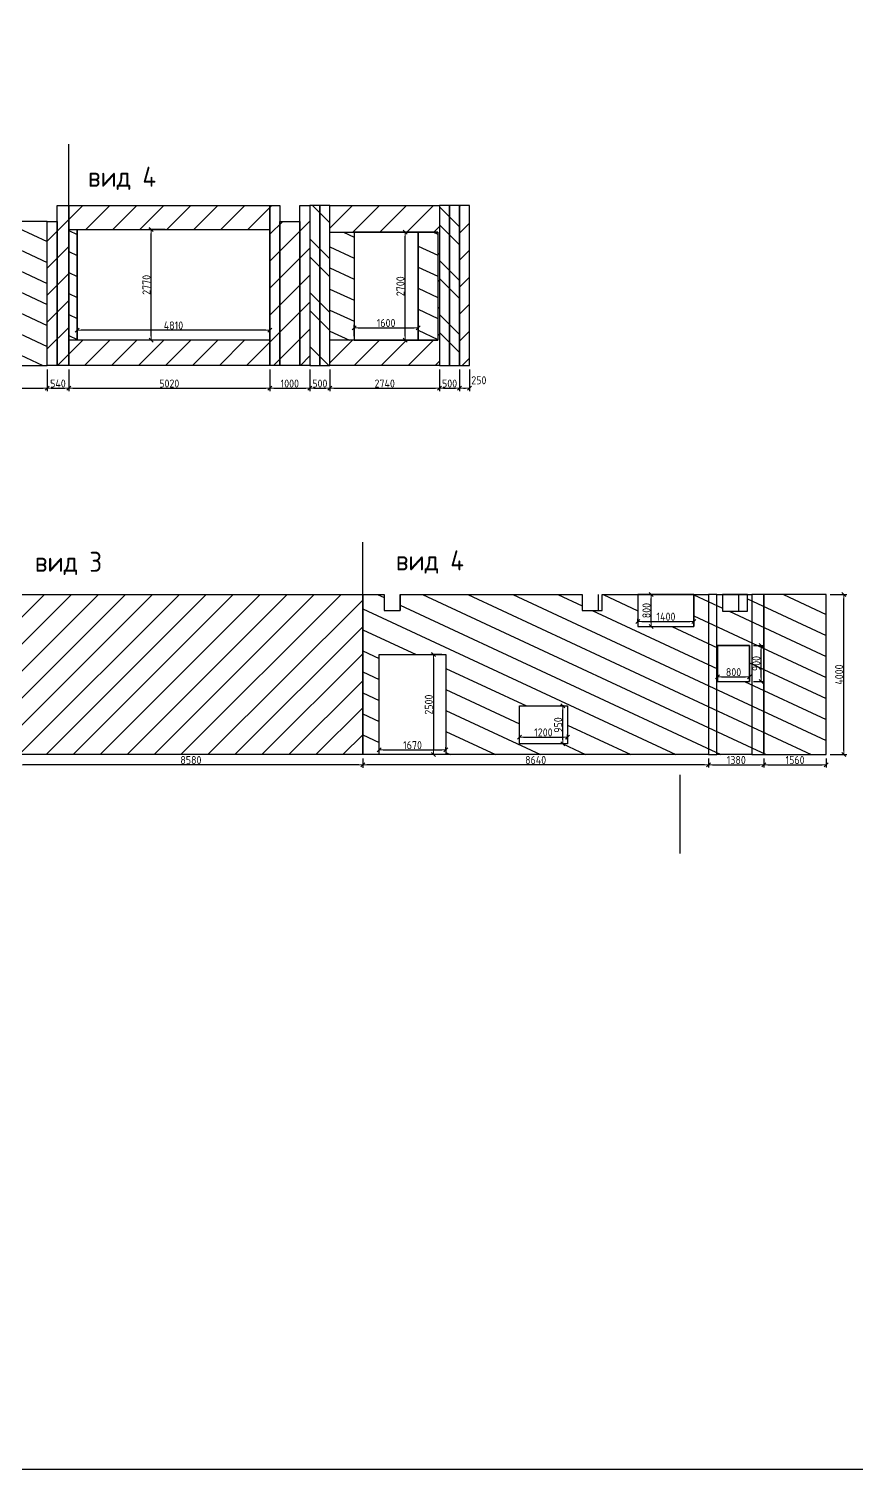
# Model space of a CAD drawing. Header units: millimetres. Extents: x -213536 to 1564669, y 70501 to 942238.
# Drawn here: x -58683 to -38022, y 70501 to 106503 of the extents above; entities that cross this region are included whole.
import ezdxf

# ---------------------------------------------------------------- set-up
doc = ezdxf.new("R2010")
doc.units = ezdxf.units.MM
doc.layers.add('1) мет уголки', color=6, linetype='Continuous')
doc.layers.add('1) серпянка', color=2, linetype='Continuous')
doc.layers.add('Основные линии', color=7, linetype='Continuous', lineweight=30)
doc.layers.add('Размеры', color=7, linetype='Continuous', lineweight=15)
doc.styles.add('СПДС', font='isocpeur.ttf', dxfattribs={"width": 0.9})
doc.dimstyles.new('Размера А3', dxfattribs={"dimtxt": 200, "dimasz": 100, "dimexe": 70, "dimexo": 100, "dimgap": 20, "dimtad": 1, "dimdec": 0, "dimrnd": 10, "dimzin": 0, "dimdsep": 46, "dimtxsty": 'СПДС', "dimblk": 'ARROWHEAD_6', "dimcen": 1, "dimclrd": 256, "dimclre": 256, "dimclrt": 256, "dimazin": 0, "dimtfac": 1, "dimtdec": 0, "dimtmove": 2, "dimatfit": 3, "dimfxl": 1, "dimtolj": 1, "dimtzin": 0, "dimarcsym": 0})

# ---------------------------------------------------------------- blocks, each defined once
blk = doc.blocks.new('ARROWHEAD_6')
at = {"color": 0, "linetype": 'Continuous'}
for p, q in [((0, 0), (-1, 0)), ((-0.5, -0.5), (0.5, 0.5))]:
    blk.add_line(p, q, dxfattribs=at)
blk = doc.blocks.new('*D840')
at = {"layer": 'Defpoints', "color": 0, "lineweight": 30, "transparency": 16777216}
for p in [(-64936, 98089), (-58226, 98089), (-58226, 97517)]:
    blk.add_point(p, dxfattribs=at)
at = {"layer": 'Размеры', "lineweight": -2, "transparency": 16777216}
for p, q in [((-64936, 97989), (-64936, 97447)), ((-58226, 97989), (-58226, 97447)), ((-64836, 97517), (-58326, 97517))]:
    blk.add_line(p, q, dxfattribs=at)
at = {"layer": 'Размеры', "lineweight": -2, "transparency": 16777216, "xscale": 100, "yscale": 100, "zscale": 100, "rotation": 180}
blk.add_blockref('ARROWHEAD_6', (-64936, 97517), dxfattribs=at)
at = {"layer": 'Размеры', "lineweight": -2, "transparency": 16777216, "xscale": 100, "yscale": 100, "zscale": 100}
blk.add_blockref('ARROWHEAD_6', (-58226, 97517), dxfattribs=at)
at = {"layer": 'Размеры', "lineweight": 25, "transparency": 16777216, "insert": (-61581, 97637), "char_height": 200, "attachment_point": 5, "style": 'СПДС'}
blk.add_mtext('\\A1;6710', dxfattribs=at)
blk = doc.blocks.new('*D841')
at = {"layer": 'Defpoints', "color": 0, "lineweight": 30, "transparency": 16777216}
for p in [(-55626, 101489), (-55176, 101489), (-55071, 98719)]:
    blk.add_point(p, dxfattribs=at)
at = {"layer": 'Размеры', "lineweight": -2, "transparency": 16777216}
for p, q in [((-55276, 101489), (-55696, 101489)), ((-55626, 98819), (-55626, 101389)), ((-55171, 98719), (-55696, 98719))]:
    blk.add_line(p, q, dxfattribs=at)
at = {"layer": 'Размеры', "lineweight": -2, "transparency": 16777216, "xscale": 100, "yscale": 100, "zscale": 100}
for p, rotation in [((-55626, 101489), 90), ((-55626, 98719), 270)]:
    blk.add_blockref('ARROWHEAD_6', p, dxfattribs=dict(at, rotation=rotation))
at = {"layer": 'Размеры', "lineweight": 25, "transparency": 16777216, "insert": (-55746, 100104), "char_height": 200, "attachment_point": 5, "rotation": 90, "style": 'СПДС'}
blk.add_mtext('\\A1;2770', dxfattribs=at)
blk = doc.blocks.new('*D842')
at = {"layer": 'Defpoints', "color": 0, "lineweight": 30, "transparency": 16777216}
for p in [(-57476, 98968), (-57476, 98719), (-52666, 98719)]:
    blk.add_point(p, dxfattribs=at)
at = {"layer": 'Размеры', "lineweight": -2, "transparency": 16777216}
for p, q in [((-57476, 98819), (-57476, 99038)), ((-52666, 98819), (-52666, 99038)), ((-52766, 98968), (-57376, 98968))]:
    blk.add_line(p, q, dxfattribs=at)
at = {"layer": 'Размеры', "lineweight": -2, "transparency": 16777216, "xscale": 100, "yscale": 100, "zscale": 100, "rotation": 180}
blk.add_blockref('ARROWHEAD_6', (-57476, 98968), dxfattribs=at)
at = {"layer": 'Размеры', "lineweight": -2, "transparency": 16777216, "xscale": 100, "yscale": 100, "zscale": 100}
blk.add_blockref('ARROWHEAD_6', (-52666, 98968), dxfattribs=at)
at = {"layer": 'Размеры', "lineweight": 25, "transparency": 16777216, "insert": (-55071, 99088), "char_height": 200, "attachment_point": 5, "style": 'СПДС'}
blk.add_mtext('\\A1;4810', dxfattribs=at)
blk = doc.blocks.new('*D843')
at = {"layer": 'Defpoints', "color": 0, "lineweight": 30, "transparency": 16777216}
for p in [(-58226, 98089), (-57686, 98089), (-57686, 97517)]:
    blk.add_point(p, dxfattribs=at)
at = {"layer": 'Размеры', "lineweight": -2, "transparency": 16777216}
for p, q in [((-58226, 97989), (-58226, 97447)), ((-57686, 97989), (-57686, 97447)), ((-58126, 97517), (-57786, 97517))]:
    blk.add_line(p, q, dxfattribs=at)
at = {"layer": 'Размеры', "lineweight": -2, "transparency": 16777216, "xscale": 100, "yscale": 100, "zscale": 100, "rotation": 180}
blk.add_blockref('ARROWHEAD_6', (-58226, 97517), dxfattribs=at)
at = {"layer": 'Размеры', "lineweight": -2, "transparency": 16777216, "xscale": 100, "yscale": 100, "zscale": 100}
blk.add_blockref('ARROWHEAD_6', (-57686, 97517), dxfattribs=at)
at = {"layer": 'Размеры', "lineweight": 25, "transparency": 16777216, "insert": (-57956, 97637), "char_height": 200, "attachment_point": 5, "style": 'СПДС'}
blk.add_mtext('\\A1;540', dxfattribs=at)
blk = doc.blocks.new('*D844')
at = {"layer": 'Defpoints', "color": 0, "lineweight": 30, "transparency": 16777216}
for p in [(-57686, 98089), (-52666, 98089), (-52666, 97517)]:
    blk.add_point(p, dxfattribs=at)
at = {"layer": 'Размеры', "lineweight": -2, "transparency": 16777216}
for p, q in [((-57686, 97989), (-57686, 97447)), ((-52666, 97989), (-52666, 97447)), ((-57586, 97517), (-52766, 97517))]:
    blk.add_line(p, q, dxfattribs=at)
at = {"layer": 'Размеры', "lineweight": -2, "transparency": 16777216, "xscale": 100, "yscale": 100, "zscale": 100, "rotation": 180}
blk.add_blockref('ARROWHEAD_6', (-57686, 97517), dxfattribs=at)
at = {"layer": 'Размеры', "lineweight": -2, "transparency": 16777216, "xscale": 100, "yscale": 100, "zscale": 100}
blk.add_blockref('ARROWHEAD_6', (-52666, 97517), dxfattribs=at)
at = {"layer": 'Размеры', "lineweight": 25, "transparency": 16777216, "insert": (-55176, 97637), "char_height": 200, "attachment_point": 5, "style": 'СПДС'}
blk.add_mtext('\\A1;5020', dxfattribs=at)
blk = doc.blocks.new('*D845')
at = {"layer": 'Defpoints', "color": 0, "lineweight": 30, "transparency": 16777216}
for p in [(-52666, 98089), (-51666, 98089), (-51666, 97517)]:
    blk.add_point(p, dxfattribs=at)
at = {"layer": 'Размеры', "lineweight": -2, "transparency": 16777216}
for p, q in [((-52666, 97989), (-52666, 97447)), ((-51666, 97989), (-51666, 97447)), ((-52566, 97517), (-51766, 97517))]:
    blk.add_line(p, q, dxfattribs=at)
at = {"layer": 'Размеры', "lineweight": -2, "transparency": 16777216, "xscale": 100, "yscale": 100, "zscale": 100, "rotation": 180}
blk.add_blockref('ARROWHEAD_6', (-52666, 97517), dxfattribs=at)
at = {"layer": 'Размеры', "lineweight": -2, "transparency": 16777216, "xscale": 100, "yscale": 100, "zscale": 100}
blk.add_blockref('ARROWHEAD_6', (-51666, 97517), dxfattribs=at)
at = {"layer": 'Размеры', "lineweight": 25, "transparency": 16777216, "insert": (-52166, 97637), "char_height": 200, "attachment_point": 5, "style": 'СПДС'}
blk.add_mtext('\\A1;1000', dxfattribs=at)
blk = doc.blocks.new('*D846')
at = {"layer": 'Defpoints', "color": 0, "lineweight": 30, "transparency": 16777216}
for p in [(-51666, 98089), (-51166, 98089), (-51166, 97517)]:
    blk.add_point(p, dxfattribs=at)
at = {"layer": 'Размеры', "lineweight": -2, "transparency": 16777216}
for p, q in [((-51666, 97989), (-51666, 97447)), ((-51166, 97989), (-51166, 97447)), ((-51566, 97517), (-51266, 97517))]:
    blk.add_line(p, q, dxfattribs=at)
at = {"layer": 'Размеры', "lineweight": -2, "transparency": 16777216, "xscale": 100, "yscale": 100, "zscale": 100, "rotation": 180}
blk.add_blockref('ARROWHEAD_6', (-51666, 97517), dxfattribs=at)
at = {"layer": 'Размеры', "lineweight": -2, "transparency": 16777216, "xscale": 100, "yscale": 100, "zscale": 100}
blk.add_blockref('ARROWHEAD_6', (-51166, 97517), dxfattribs=at)
at = {"layer": 'Размеры', "lineweight": 25, "transparency": 16777216, "insert": (-51416, 97637), "char_height": 200, "attachment_point": 5, "style": 'СПДС'}
blk.add_mtext('\\A1;500', dxfattribs=at)
blk = doc.blocks.new('*D847')
at = {"layer": 'Defpoints', "color": 0, "lineweight": 30, "transparency": 16777216}
for p in [(-51166, 98089), (-48426, 98089), (-48426, 97517)]:
    blk.add_point(p, dxfattribs=at)
at = {"layer": 'Размеры', "lineweight": -2, "transparency": 16777216}
for p, q in [((-51166, 97989), (-51166, 97447)), ((-48426, 97989), (-48426, 97447)), ((-51066, 97517), (-48526, 97517))]:
    blk.add_line(p, q, dxfattribs=at)
at = {"layer": 'Размеры', "lineweight": -2, "transparency": 16777216, "xscale": 100, "yscale": 100, "zscale": 100, "rotation": 180}
blk.add_blockref('ARROWHEAD_6', (-51166, 97517), dxfattribs=at)
at = {"layer": 'Размеры', "lineweight": -2, "transparency": 16777216, "xscale": 100, "yscale": 100, "zscale": 100}
blk.add_blockref('ARROWHEAD_6', (-48426, 97517), dxfattribs=at)
at = {"layer": 'Размеры', "lineweight": 25, "transparency": 16777216, "insert": (-49796, 97637), "char_height": 200, "attachment_point": 5, "style": 'СПДС'}
blk.add_mtext('\\A1;2740', dxfattribs=at)
blk = doc.blocks.new('*D848')
at = {"layer": 'Defpoints', "color": 0, "lineweight": 30, "transparency": 16777216}
for p in [(-48426, 98089), (-47926, 98089), (-47926, 97517)]:
    blk.add_point(p, dxfattribs=at)
at = {"layer": 'Размеры', "lineweight": -2, "transparency": 16777216}
for p, q in [((-48426, 97989), (-48426, 97447)), ((-47926, 97989), (-47926, 97447)), ((-48326, 97517), (-48026, 97517))]:
    blk.add_line(p, q, dxfattribs=at)
at = {"layer": 'Размеры', "lineweight": -2, "transparency": 16777216, "xscale": 100, "yscale": 100, "zscale": 100, "rotation": 180}
blk.add_blockref('ARROWHEAD_6', (-48426, 97517), dxfattribs=at)
at = {"layer": 'Размеры', "lineweight": -2, "transparency": 16777216, "xscale": 100, "yscale": 100, "zscale": 100}
blk.add_blockref('ARROWHEAD_6', (-47926, 97517), dxfattribs=at)
at = {"layer": 'Размеры', "lineweight": 25, "transparency": 16777216, "insert": (-48176, 97637), "char_height": 200, "attachment_point": 5, "style": 'СПДС'}
blk.add_mtext('\\A1;500', dxfattribs=at)
blk = doc.blocks.new('*D849')
at = {"layer": 'Defpoints', "color": 0, "lineweight": 30, "transparency": 16777216}
for p in [(-47926, 98089), (-47676, 98089), (-47676, 97517)]:
    blk.add_point(p, dxfattribs=at)
at = {"layer": 'Размеры', "lineweight": -2, "transparency": 16777216}
for p, q in [((-47926, 97989), (-47926, 97447)), ((-47676, 97989), (-47676, 97447)), ((-47826, 97517), (-47776, 97517))]:
    blk.add_line(p, q, dxfattribs=at)
at = {"layer": 'Размеры', "lineweight": -2, "transparency": 16777216, "xscale": 100, "yscale": 100, "zscale": 100, "rotation": 180}
blk.add_blockref('ARROWHEAD_6', (-47926, 97517), dxfattribs=at)
at = {"layer": 'Размеры', "lineweight": -2, "transparency": 16777216, "xscale": 100, "yscale": 100, "zscale": 100}
blk.add_blockref('ARROWHEAD_6', (-47676, 97517), dxfattribs=at)
at = {"layer": 'Размеры', "lineweight": 25, "transparency": 16777216, "insert": (-47445, 97718), "char_height": 200, "attachment_point": 5, "style": 'СПДС'}
blk.add_mtext('\\A1;250', dxfattribs=at)
blk = doc.blocks.new('*D934')
at = {"layer": 'Defpoints', "color": 0, "lineweight": 30, "transparency": 16777216}
for p in [(-58926, 88362), (-50346, 88362), (-58926, 88105)]:
    blk.add_point(p, dxfattribs=at)
at = {"layer": 'Размеры', "lineweight": -2, "transparency": 16777216}
for p, q in [((-58926, 88262), (-58926, 88035)), ((-50346, 88262), (-50346, 88035)), ((-50446, 88105), (-58826, 88105))]:
    blk.add_line(p, q, dxfattribs=at)
at = {"layer": 'Размеры', "lineweight": -2, "transparency": 16777216, "xscale": 100, "yscale": 100, "zscale": 100, "rotation": 180}
blk.add_blockref('ARROWHEAD_6', (-58926, 88105), dxfattribs=at)
at = {"layer": 'Размеры', "lineweight": -2, "transparency": 16777216, "xscale": 100, "yscale": 100, "zscale": 100}
blk.add_blockref('ARROWHEAD_6', (-50346, 88105), dxfattribs=at)
at = {"layer": 'Размеры', "lineweight": 25, "transparency": 16777216, "insert": (-54636, 88225), "char_height": 200, "attachment_point": 5, "style": 'СПДС'}
blk.add_mtext('\\A1;8580', dxfattribs=at)
blk = doc.blocks.new('*D935')
at = {"layer": 'Defpoints', "color": 0, "lineweight": 30, "transparency": 16777216}
for p in [(-50346, 88362), (-41706, 88362), (-50346, 88106)]:
    blk.add_point(p, dxfattribs=at)
at = {"layer": 'Размеры', "lineweight": -2, "transparency": 16777216}
for p, q in [((-50346, 88262), (-50346, 88036)), ((-41706, 88262), (-41706, 88036)), ((-41806, 88106), (-50246, 88106))]:
    blk.add_line(p, q, dxfattribs=at)
at = {"layer": 'Размеры', "lineweight": -2, "transparency": 16777216, "xscale": 100, "yscale": 100, "zscale": 100, "rotation": 180}
blk.add_blockref('ARROWHEAD_6', (-50346, 88106), dxfattribs=at)
at = {"layer": 'Размеры', "lineweight": -2, "transparency": 16777216, "xscale": 100, "yscale": 100, "zscale": 100}
blk.add_blockref('ARROWHEAD_6', (-41706, 88106), dxfattribs=at)
at = {"layer": 'Размеры', "lineweight": 25, "transparency": 16777216, "insert": (-46026, 88226), "char_height": 200, "attachment_point": 5, "style": 'СПДС'}
blk.add_mtext('\\A1;8640', dxfattribs=at)
blk = doc.blocks.new('*D936')
at = {"layer": 'Defpoints', "color": 0, "lineweight": 30, "transparency": 16777216}
for p in [(-41706, 88362), (-40326, 88362), (-40326, 88106)]:
    blk.add_point(p, dxfattribs=at)
at = {"layer": 'Размеры', "lineweight": -2, "transparency": 16777216}
for p, q in [((-41706, 88262), (-41706, 88036)), ((-40326, 88262), (-40326, 88036)), ((-41606, 88106), (-40426, 88106))]:
    blk.add_line(p, q, dxfattribs=at)
at = {"layer": 'Размеры', "lineweight": -2, "transparency": 16777216, "xscale": 100, "yscale": 100, "zscale": 100, "rotation": 180}
blk.add_blockref('ARROWHEAD_6', (-41706, 88106), dxfattribs=at)
at = {"layer": 'Размеры', "lineweight": -2, "transparency": 16777216, "xscale": 100, "yscale": 100, "zscale": 100}
blk.add_blockref('ARROWHEAD_6', (-40326, 88106), dxfattribs=at)
at = {"layer": 'Размеры', "lineweight": 25, "transparency": 16777216, "insert": (-41016, 88226), "char_height": 200, "attachment_point": 5, "style": 'СПДС'}
blk.add_mtext('\\A1;1380', dxfattribs=at)
blk = doc.blocks.new('*D937')
at = {"layer": 'Defpoints', "color": 0, "lineweight": 30, "transparency": 16777216}
for p in [(-40326, 88362), (-38769, 88362), (-38769, 88106)]:
    blk.add_point(p, dxfattribs=at)
at = {"layer": 'Размеры', "lineweight": -2, "transparency": 16777216}
for p, q in [((-40326, 88262), (-40326, 88036)), ((-38769, 88262), (-38769, 88036)), ((-40226, 88106), (-38869, 88106))]:
    blk.add_line(p, q, dxfattribs=at)
at = {"layer": 'Размеры', "lineweight": -2, "transparency": 16777216, "xscale": 100, "yscale": 100, "zscale": 100, "rotation": 180}
blk.add_blockref('ARROWHEAD_6', (-40326, 88106), dxfattribs=at)
at = {"layer": 'Размеры', "lineweight": -2, "transparency": 16777216, "xscale": 100, "yscale": 100, "zscale": 100}
blk.add_blockref('ARROWHEAD_6', (-38769, 88106), dxfattribs=at)
at = {"layer": 'Размеры', "lineweight": 25, "transparency": 16777216, "insert": (-39548, 88226), "char_height": 200, "attachment_point": 5, "style": 'СПДС'}
blk.add_mtext('\\A1;1560', dxfattribs=at)
blk = doc.blocks.new('*D938')
at = {"layer": 'Defpoints', "color": 0, "lineweight": 30, "transparency": 16777216}
for p in [(-38769, 92362), (-38328, 92362), (-38769, 88362)]:
    blk.add_point(p, dxfattribs=at)
at = {"layer": 'Размеры', "lineweight": -2, "transparency": 16777216}
for p, q in [((-38669, 92362), (-38258, 92362)), ((-38328, 88462), (-38328, 92262)), ((-38669, 88362), (-38258, 88362))]:
    blk.add_line(p, q, dxfattribs=at)
at = {"layer": 'Размеры', "lineweight": -2, "transparency": 16777216, "xscale": 100, "yscale": 100, "zscale": 100}
for p, rotation in [((-38328, 92362), 90), ((-38328, 88362), 270)]:
    blk.add_blockref('ARROWHEAD_6', p, dxfattribs=dict(at, rotation=rotation))
at = {"layer": 'Размеры', "lineweight": 25, "transparency": 16777216, "insert": (-38448, 90362), "char_height": 200, "attachment_point": 5, "rotation": 90, "style": 'СПДС'}
blk.add_mtext('\\A1;4000', dxfattribs=at)
blk = doc.blocks.new('*D948')
at = {"layer": 'Defpoints', "color": 0, "lineweight": 30, "transparency": 16777216}
for p in [(-48266, 90862), (-48575, 88362), (-48266, 88362)]:
    blk.add_point(p, dxfattribs=at)
at = {"layer": 'Размеры', "lineweight": -2, "transparency": 16777216}
for p, q in [((-48366, 90862), (-48645, 90862)), ((-48575, 90762), (-48575, 88462)), ((-48366, 88362), (-48645, 88362))]:
    blk.add_line(p, q, dxfattribs=at)
at = {"layer": 'Размеры', "lineweight": -2, "transparency": 16777216, "xscale": 100, "yscale": 100, "zscale": 100}
for p, rotation in [((-48575, 90862), 90), ((-48575, 88362), 270)]:
    blk.add_blockref('ARROWHEAD_6', p, dxfattribs=dict(at, rotation=rotation))
at = {"layer": 'Размеры', "lineweight": 25, "transparency": 16777216, "insert": (-48695, 89612), "char_height": 200, "attachment_point": 5, "rotation": 90, "style": 'СПДС'}
blk.add_mtext('\\A1;2500', dxfattribs=at)
blk = doc.blocks.new('*D949')
at = {"layer": 'Defpoints', "color": 0, "lineweight": 30, "transparency": 16777216}
for p in [(-49936, 88362), (-48266, 88478), (-48266, 88362)]:
    blk.add_point(p, dxfattribs=at)
at = {"layer": 'Размеры', "lineweight": -2, "transparency": 16777216}
for p, q in [((-49936, 88462), (-49936, 88548)), ((-49836, 88478), (-48366, 88478)), ((-48266, 88462), (-48266, 88548))]:
    blk.add_line(p, q, dxfattribs=at)
at = {"layer": 'Размеры', "lineweight": -2, "transparency": 16777216, "xscale": 100, "yscale": 100, "zscale": 100, "rotation": 180}
blk.add_blockref('ARROWHEAD_6', (-49936, 88478), dxfattribs=at)
at = {"layer": 'Размеры', "lineweight": -2, "transparency": 16777216, "xscale": 100, "yscale": 100, "zscale": 100}
blk.add_blockref('ARROWHEAD_6', (-48266, 88478), dxfattribs=at)
at = {"layer": 'Размеры', "lineweight": 25, "transparency": 16777216, "insert": (-49101, 88598), "char_height": 200, "attachment_point": 5, "style": 'СПДС'}
blk.add_mtext('\\A1;1670', dxfattribs=at)
blk = doc.blocks.new('*D950')
at = {"layer": 'Defpoints', "color": 0, "lineweight": 30, "transparency": 16777216}
for p in [(-46433, 88627), (-45233, 88797), (-45233, 88627)]:
    blk.add_point(p, dxfattribs=at)
at = {"layer": 'Размеры', "lineweight": -2, "transparency": 16777216}
for p, q in [((-46433, 88727), (-46433, 88867)), ((-46333, 88797), (-45333, 88797)), ((-45233, 88727), (-45233, 88867))]:
    blk.add_line(p, q, dxfattribs=at)
at = {"layer": 'Размеры', "lineweight": -2, "transparency": 16777216, "xscale": 100, "yscale": 100, "zscale": 100, "rotation": 180}
blk.add_blockref('ARROWHEAD_6', (-46433, 88797), dxfattribs=at)
at = {"layer": 'Размеры', "lineweight": -2, "transparency": 16777216, "xscale": 100, "yscale": 100, "zscale": 100}
blk.add_blockref('ARROWHEAD_6', (-45233, 88797), dxfattribs=at)
at = {"layer": 'Размеры', "lineweight": 25, "transparency": 16777216, "insert": (-45833, 88917), "char_height": 200, "attachment_point": 5, "style": 'СПДС'}
blk.add_mtext('\\A1;1200', dxfattribs=at)
blk = doc.blocks.new('*D951')
at = {"layer": 'Defpoints', "color": 0, "lineweight": 30, "transparency": 16777216}
for p in [(-45345, 89577), (-45233, 89577), (-45233, 88627)]:
    blk.add_point(p, dxfattribs=at)
at = {"layer": 'Размеры', "lineweight": -2, "transparency": 16777216}
for p, q in [((-45333, 89577), (-45415, 89577)), ((-45345, 88727), (-45345, 89477)), ((-45333, 88627), (-45415, 88627))]:
    blk.add_line(p, q, dxfattribs=at)
at = {"layer": 'Размеры', "lineweight": -2, "transparency": 16777216, "xscale": 100, "yscale": 100, "zscale": 100}
for p, rotation in [((-45345, 89577), 90), ((-45345, 88627), 270)]:
    blk.add_blockref('ARROWHEAD_6', p, dxfattribs=dict(at, rotation=rotation))
at = {"layer": 'Размеры', "lineweight": 25, "transparency": 16777216, "insert": (-45465, 89102), "char_height": 200, "attachment_point": 5, "rotation": 90, "style": 'СПДС'}
blk.add_mtext('\\A1;950', dxfattribs=at)
blk = doc.blocks.new('*D952')
at = {"layer": 'Defpoints', "color": 0, "lineweight": 30, "transparency": 16777216}
for p in [(-43472, 92362), (-43139, 92362), (-43472, 91562)]:
    blk.add_point(p, dxfattribs=at)
at = {"layer": 'Размеры', "lineweight": -2, "transparency": 16777216}
for p, q in [((-43372, 92362), (-43069, 92362)), ((-43139, 91662), (-43139, 92262)), ((-43372, 91562), (-43069, 91562))]:
    blk.add_line(p, q, dxfattribs=at)
at = {"layer": 'Размеры', "lineweight": -2, "transparency": 16777216, "xscale": 100, "yscale": 100, "zscale": 100}
for p, rotation in [((-43139, 92362), 90), ((-43139, 91562), 270)]:
    blk.add_blockref('ARROWHEAD_6', p, dxfattribs=dict(at, rotation=rotation))
at = {"layer": 'Размеры', "lineweight": 25, "transparency": 16777216, "insert": (-43259, 91962), "char_height": 200, "attachment_point": 5, "rotation": 90, "style": 'СПДС'}
blk.add_mtext('\\A1;800', dxfattribs=at)
blk = doc.blocks.new('*D953')
at = {"layer": 'Defpoints', "color": 0, "lineweight": 30, "transparency": 16777216}
for p in [(-43472, 91562), (-42072, 91689), (-42072, 91562)]:
    blk.add_point(p, dxfattribs=at)
at = {"layer": 'Размеры', "lineweight": -2, "transparency": 16777216}
for p, q in [((-43472, 91662), (-43472, 91759)), ((-43372, 91689), (-42172, 91689)), ((-42072, 91662), (-42072, 91759))]:
    blk.add_line(p, q, dxfattribs=at)
at = {"layer": 'Размеры', "lineweight": -2, "transparency": 16777216, "xscale": 100, "yscale": 100, "zscale": 100, "rotation": 180}
blk.add_blockref('ARROWHEAD_6', (-43472, 91689), dxfattribs=at)
at = {"layer": 'Размеры', "lineweight": -2, "transparency": 16777216, "xscale": 100, "yscale": 100, "zscale": 100}
blk.add_blockref('ARROWHEAD_6', (-42072, 91689), dxfattribs=at)
at = {"layer": 'Размеры', "lineweight": 25, "transparency": 16777216, "insert": (-42772, 91809), "char_height": 200, "attachment_point": 5, "style": 'СПДС'}
blk.add_mtext('\\A1;1400', dxfattribs=at)
blk = doc.blocks.new('*D954')
at = {"layer": 'Defpoints', "color": 0, "lineweight": 30, "transparency": 16777216}
for p in [(-41484, 90189), (-40684, 90303), (-40684, 90189)]:
    blk.add_point(p, dxfattribs=at)
at = {"layer": 'Размеры', "lineweight": -2, "transparency": 16777216}
for p, q in [((-41484, 90289), (-41484, 90373)), ((-40684, 90289), (-40684, 90373)), ((-41384, 90303), (-40784, 90303))]:
    blk.add_line(p, q, dxfattribs=at)
at = {"layer": 'Размеры', "lineweight": -2, "transparency": 16777216, "xscale": 100, "yscale": 100, "zscale": 100, "rotation": 180}
blk.add_blockref('ARROWHEAD_6', (-41484, 90303), dxfattribs=at)
at = {"layer": 'Размеры', "lineweight": -2, "transparency": 16777216, "xscale": 100, "yscale": 100, "zscale": 100}
blk.add_blockref('ARROWHEAD_6', (-40684, 90303), dxfattribs=at)
at = {"layer": 'Размеры', "lineweight": 25, "transparency": 16777216, "insert": (-41084, 90423), "char_height": 200, "attachment_point": 5, "style": 'СПДС'}
blk.add_mtext('\\A1;800', dxfattribs=at)
blk = doc.blocks.new('*D955')
at = {"layer": 'Defpoints', "color": 0, "lineweight": 30, "transparency": 16777216}
for p in [(-40684, 91089), (-40396, 91089), (-40684, 90189)]:
    blk.add_point(p, dxfattribs=at)
at = {"layer": 'Размеры', "lineweight": -2, "transparency": 16777216}
for p, q in [((-40584, 91089), (-40326, 91089)), ((-40396, 90289), (-40396, 90989)), ((-40584, 90189), (-40326, 90189))]:
    blk.add_line(p, q, dxfattribs=at)
at = {"layer": 'Размеры', "lineweight": -2, "transparency": 16777216, "xscale": 100, "yscale": 100, "zscale": 100}
for p, rotation in [((-40396, 91089), 90), ((-40396, 90189), 270)]:
    blk.add_blockref('ARROWHEAD_6', p, dxfattribs=dict(at, rotation=rotation))
at = {"layer": 'Размеры', "lineweight": 25, "transparency": 16777216, "insert": (-40516, 90639), "char_height": 200, "attachment_point": 5, "rotation": 90, "style": 'СПДС'}
blk.add_mtext('\\A1;900', dxfattribs=at)
blk = doc.blocks.new('*D1095')
at = {"layer": 'Defpoints', "color": 0, "lineweight": 30, "transparency": 16777216}
for p in [(-49284, 101419), (-48961, 101419), (-48961, 98719)]:
    blk.add_point(p, dxfattribs=at)
at = {"layer": 'Размеры', "lineweight": -2, "transparency": 16777216}
for p, q in [((-49061, 101419), (-49354, 101419)), ((-49284, 98819), (-49284, 101319)), ((-49061, 98719), (-49354, 98719))]:
    blk.add_line(p, q, dxfattribs=at)
at = {"layer": 'Размеры', "lineweight": -2, "transparency": 16777216, "xscale": 100, "yscale": 100, "zscale": 100}
for p, rotation in [((-49284, 101419), 90), ((-49284, 98719), 270)]:
    blk.add_blockref('ARROWHEAD_6', p, dxfattribs=dict(at, rotation=rotation))
at = {"layer": 'Размеры', "lineweight": 25, "transparency": 16777216, "insert": (-49404, 100069), "char_height": 200, "attachment_point": 5, "rotation": 90, "style": 'СПДС'}
blk.add_mtext('\\A1;2700', dxfattribs=at)
blk = doc.blocks.new('*D1096')
at = {"layer": 'Defpoints', "color": 0, "lineweight": 30, "transparency": 16777216}
for p in [(-48961, 99031), (-50561, 98719), (-48961, 98719)]:
    blk.add_point(p, dxfattribs=at)
at = {"layer": 'Размеры', "lineweight": -2, "transparency": 16777216}
for p, q in [((-50561, 98819), (-50561, 99101)), ((-50461, 99031), (-49061, 99031)), ((-48961, 98819), (-48961, 99101))]:
    blk.add_line(p, q, dxfattribs=at)
at = {"layer": 'Размеры', "lineweight": -2, "transparency": 16777216, "xscale": 100, "yscale": 100, "zscale": 100, "rotation": 180}
blk.add_blockref('ARROWHEAD_6', (-50561, 99031), dxfattribs=at)
at = {"layer": 'Размеры', "lineweight": -2, "transparency": 16777216, "xscale": 100, "yscale": 100, "zscale": 100}
blk.add_blockref('ARROWHEAD_6', (-48961, 99031), dxfattribs=at)
at = {"layer": 'Размеры', "lineweight": 25, "transparency": 16777216, "insert": (-49761, 99151), "char_height": 200, "attachment_point": 5, "style": 'СПДС'}
blk.add_mtext('\\A1;1600', dxfattribs=at)

msp = doc.modelspace()

# ---------------------------------------------------------------- hatches: boundary and pattern name
at = {"lineweight": 30}
h = msp.add_hatch(dxfattribs=at)
h.set_pattern_fill('ANSI31', color=2, scale=150)
h.set_pattern_definition([(45, (-48405.5, -35812.1), (-336.7596, 336.7596), [])])
h.paths.add_polyline_path([(-75575.9, 102088.6), (-82395.9, 102088.6), (-82395.9, 98088.6), (-75575.9, 98088.6)])
h.paths.add_polyline_path([(-57975.9, 101688.6), (-58225.9, 101688.6), (-58225.9, 98088.6), (-57975.9, 98088.6)])
h.paths.add_polyline_path([(-57685.9, 102088.6), (-57975.9, 102088.6), (-57975.9, 98088.6), (-57685.9, 98088.6)])
h.paths.add_polyline_path([(-52665.9, 102088.6), (-57685.9, 102088.6), (-57685.9, 101488.6), (-52665.9, 101488.6)])
h.paths.add_polyline_path([(-52665.9, 98718.6), (-57685.9, 98718.6), (-57685.9, 98088.6), (-52665.9, 98088.6)])
h.paths.add_polyline_path([(-51665.9, 102088.6), (-51915.9, 102088.6), (-51915.9, 98088.6), (-51665.9, 98088.6)])
h.paths.add_polyline_path([(-51915.9, 101688.6), (-52415.9, 101688.6), (-52415.9, 98088.6), (-51915.9, 98088.6)])
h.paths.add_polyline_path([(-52415.9, 101688.6), (-52415.9, 102088.6), (-52665.9, 102088.6), (-52665.9, 101488.6), (-52665.9, 98718.6), (-52665.9, 98088.6), (-52415.9, 98088.6)])
h.paths.add_polyline_path([(-48425.9, 102088.6), (-51165.9, 102088.6), (-51165.9, 101418.6), (-48465.9, 101418.6), (-48465.9, 98718.6), (-51165.9, 98718.6), (-51165.9, 98088.6), (-48425.9, 98088.6)])
h.paths.add_polyline_path([(-47675.9, 102088.6), (-47925.9, 102088.6), (-47925.9, 98088.6), (-47675.9, 98088.6)])
h = msp.add_hatch(dxfattribs=at)
h.set_pattern_fill('ANSI31', color=4, scale=150, angle=110)
h.set_pattern_definition([(155, (-48405.5, -35812.1), (-201.272, -431.6291), [])])
h.paths.add_polyline_path([(-74540.2, 102088.6), (-75575.9, 102088.6), (-75575.9, 98088.6), (-74540.2, 98088.6)])
h.paths.add_polyline_path([(-74140.2, 102088.6), (-74540.2, 102088.6), (-74540.2, 98088.6), (-74140.2, 98088.6)])
h.paths.add_polyline_path([(-72152.4, 102088.6), (-74140.2, 102088.6), (-74140.2, 98088.6), (-73919.7, 98088.6), (-73919.7, 100588.6), (-72219.7, 100588.6), (-72219.7, 98088.6), (-72152.4, 98088.6)])
h.paths.add_polyline_path([(-71782.4, 102088.6), (-72152.4, 102088.6), (-72152.4, 98088.6), (-71782.4, 98088.6)])
h.paths.add_polyline_path([(-70582.4, 102088.6), (-70977.1, 102088.6), (-70977.1, 101688.6), (-71477.1, 101688.6), (-71477.1, 102088.6), (-71782.4, 102088.6), (-71782.4, 98088.6), (-70582.4, 98088.6)])
h.paths.add_polyline_path([(-70212.4, 102088.6), (-70582.4, 102088.6), (-70582.4, 98088.6), (-70212.4, 98088.6)])
h.paths.add_polyline_path([(-68035.9, 102088.6), (-70212.4, 102088.6), (-70212.4, 98088.6), (-68035.9, 98088.6)])
h.paths.add_polyline_path([(-68197.8, 100488.6), (-68197.8, 99688.6), (-69997.8, 99688.6), (-69997.8, 100488.6)], flags=16)
h.paths.add_polyline_path([(-64935.9, 101688.6), (-64935.9, 102088.6), (-67535.9, 102088.6), (-67535.9, 98088.6), (-64935.9, 98088.6)])
h.paths.add_polyline_path([(-67535.9, 102088.6), (-68035.9, 102088.6), (-68035.9, 98088.6), (-67535.9, 98088.6)])
h.paths.add_polyline_path([(-58225.9, 101688.6), (-64935.9, 101688.6), (-64935.9, 98088.6), (-58225.9, 98088.6)])
h.paths.add_polyline_path([(-57475.9, 101488.6), (-57685.9, 101488.6), (-57685.9, 98718.6), (-57475.9, 98718.6)])
h.paths.add_polyline_path([(-50561, 101418.6), (-51165.9, 101418.6), (-51165.9, 98718.6), (-50561, 98718.6)])
h.paths.add_polyline_path([(-48465.9, 101418.6), (-48961, 101418.6), (-48961, 98718.6), (-48465.9, 98718.6)])
h = msp.add_hatch(dxfattribs=at)
h.set_pattern_fill('ANSI32', color=5, scale=100, angle=90)
h.set_pattern_definition([(135, (-48405.5, -35812.1), (-673.519, -673.519), []), (135, (-48405.5, -35363.1), (-673.519, -673.519), [])])
h.paths.add_polyline_path([(-51415.9, 102088.6), (-51665.9, 102088.6), (-51665.9, 98088.6), (-51415.9, 98088.6)])
h.paths.add_polyline_path([(-51165.9, 102088.6), (-51415.9, 102088.6), (-51415.9, 98088.6), (-51165.9, 98088.6)])
h.paths.add_polyline_path([(-48175.9, 102088.6), (-48425.9, 102088.6), (-48425.9, 98088.6), (-48175.9, 98088.6)])
h.paths.add_polyline_path([(-47925.9, 102088.6), (-48175.9, 102088.6), (-48175.9, 98088.6), (-47925.9, 98088.6)])
h = msp.add_hatch(dxfattribs=at)
h.set_pattern_fill('ANSI31', color=2, scale=150)
h.set_pattern_definition([(45, (-102522.6, -62325.6), (-336.7596, 336.7596), [])])
h.paths.add_polyline_path([(-58925.8, 92362.1), (-64405.8, 92362.1), (-64405.8, 91762.1), (-58925.8, 91762.1)])
h.paths.add_polyline_path([(-58925.8, 89062.1), (-64405.8, 89062.1), (-64405.8, 88362.1), (-58925.8, 88362.1)])
h.paths.add_polyline_path([(-80301.8, 92362.1), (-82321.8, 92362.1), (-82321.8, 90462.1), (-80741.8, 90462.1), (-80741.8, 88362.1), (-80301.8, 88362.1)])
h.paths.add_polyline_path([(-72771.8, 92362.1), (-75911.8, 92362.1), (-75911.8, 88362.1), (-72771.8, 88362.1)])
h.paths.add_polyline_path([(-72521.8, 92362.1), (-72771.8, 92362.1), (-72771.8, 88362.1), (-72521.8, 88362.1)])
h.paths.add_polyline_path([(-72271.8, 92362.1), (-72521.8, 92362.1), (-72521.8, 88362.1), (-72271.8, 88362.1)])
h.paths.add_polyline_path([(-69861.8, 92362.1), (-72271.8, 92362.1), (-72271.8, 91762.1), (-69861.8, 91762.1)])
h.paths.add_polyline_path([(-69861.8, 89062.1), (-72271.8, 89062.1), (-72271.8, 88362.1), (-69861.8, 88362.1)])
h.paths.add_polyline_path([(-66325.8, 89062.1), (-68735.8, 89062.1), (-68735.8, 88362.1), (-66325.8, 88362.1)])
h.paths.add_polyline_path([(-66325.8, 92362.1), (-68735.8, 92362.1), (-68735.8, 91762.1), (-66325.8, 91762.1), (-66325.8, 91962.1)])
h.paths.add_polyline_path([(-65925.8, 91962.1), (-66325.8, 91962.1), (-66325.8, 88362.1), (-65925.8, 88362.1)])
h.paths.add_polyline_path([(-65405.8, 91962.1), (-65925.8, 91962.1), (-65925.8, 88362.1), (-65405.8, 88362.1)])
h.paths.add_polyline_path([(-65005.8, 91962.1), (-65405.8, 91962.1), (-65405.8, 88362.1), (-65005.8, 88362.1)])
h.paths.add_polyline_path([(-50345.8, 92362.1), (-58925.8, 92362.1), (-58925.8, 88362.1), (-50345.8, 88362.1)])
h = msp.add_hatch(dxfattribs=at)
h.set_pattern_fill('ANSI31', color=4, scale=150, angle=110)
h.set_pattern_definition([(155, (-102522.6, -62325.6), (-201.272, -431.6291), [])])
h.paths.add_polyline_path([(-79651.8, 92362.1), (-80301.8, 92362.1), (-80301.8, 88362.1), (-79651.8, 88362.1)])
h.paths.add_polyline_path([(-76561.8, 92362.1), (-79651.8, 92362.1), (-79651.8, 88362.1), (-76561.8, 88362.1)])
h.paths.add_polyline_path([(-75911.8, 92362.1), (-76561.8, 92362.1), (-76561.8, 88362.1), (-75911.8, 88362.1)])
h.paths.add_polyline_path([(-69861.8, 91762.1), (-70471.8, 91762.1), (-70471.8, 89062.1), (-69861.8, 89062.1)])
h.paths.add_polyline_path([(-68125.8, 91762.1), (-68735.8, 91762.1), (-68735.8, 89062.1), (-68125.8, 89062.1)])
h.paths.add_polyline_path([(-63923.4, 91762.1), (-64405.8, 91762.1), (-64405.8, 89062.1), (-63923.4, 89062.1)])
h.paths.add_polyline_path([(-60725.8, 91762.1), (-62123.4, 91762.1), (-62123.4, 89062.1), (-60725.8, 89062.1)])
h.paths.add_polyline_path([(-41705.8, 92362.1), (-42072.1, 92362.1), (-42072.1, 91562.1), (-43472.1, 91562.1), (-43472.1, 92362.1), (-44365.8, 92362.1), (-44365.8, 91962.1), (-44865.8, 91962.1), (-44865.8, 92362.1), (-49412.7, 92362.1), (-49412.7, 91962.1), (-49812.7, 91962.1), (-49812.7, 92362.1), (-50345.8, 92362.1), (-50345.8, 88362.1), (-49935.8, 88362.1), (-49935.8, 90862.1), (-48265.8, 90862.1), (-48265.8, 88362.1), (-41705.8, 88362.1)])
h.paths.add_polyline_path([(-45233.3, 89577.1), (-45233.3, 88627.1), (-46433.3, 88627.1), (-46433.3, 89577.1)], flags=16)
h.paths.add_polyline_path([(-41505.8, 92362.1), (-41705.8, 92362.1), (-41705.8, 88362.1), (-41505.8, 88362.1)])
h.paths.add_polyline_path([(-40625.8, 92362.1), (-40738, 92362.1), (-40738, 91946.2), (-41359.6, 91946.2), (-41359.6, 92362.1), (-41505.8, 92362.1), (-41505.8, 88362.1), (-40625.8, 88362.1)])
h.paths.add_polyline_path([(-40684.3, 91089.1), (-40684.3, 90189.1), (-41484.3, 90189.1), (-41484.3, 91089.1)], flags=16)
h.paths.add_polyline_path([(-40325.8, 92362.1), (-40625.8, 92362.1), (-40625.8, 88362.1), (-40325.8, 88362.1)])
h.paths.add_polyline_path([(-38769.4, 92362.1), (-40325.8, 92362.1), (-40325.8, 88362.1), (-38769.4, 88362.1)])

# ---------------------------------------------------------------- linework, layer by layer
at = {"color": 2, "lineweight": 30}
for points in [[(-94560.2, 70500.8), (29417.9, 70500.8), (29417.9, 172746.2), (-94560.2, 172746.2)], [(-57975.9, 102088.6), (-57685.9, 102088.6), (-57685.9, 98088.6), (-57975.9, 98088.6)], [(-57685.9, 98088.6), (-57685.9, 102088.6), (-52665.9, 102088.6), (-52665.9, 98088.6)], [(-52665.9, 98088.6), (-52665.9, 102088.6), (-52415.9, 102088.6), (-52415.9, 98088.6)], [(-51915.9, 98088.6), (-51915.9, 102088.6), (-51665.9, 102088.6), (-51665.9, 98088.6)], [(-51165.9, 98088.6), (-51165.9, 102088.6), (-48425.9, 102088.6), (-48425.9, 98088.6)], [(-47925.9, 98088.6), (-47675.9, 98088.6), (-47675.9, 102088.6), (-47925.9, 102088.6)], [(-57975.9, 98088.6), (-58225.9, 98088.6), (-58225.9, 101688.6), (-57975.9, 101688.6)], [(-52415.9, 98088.6), (-52415.9, 101688.6), (-51915.9, 101688.6), (-51915.9, 98088.6)], [(-58925.8, 92362.1), (-50345.8, 92362.1), (-50345.8, 88362.1), (-58925.8, 88362.1)]]:
    msp.add_lwpolyline(points, close=True, dxfattribs=at)
for points in [[(-57685.9, 102088.6), (-57685.9, 103622.7)], [(-50345.8, 92362.1), (-50345.8, 93674.8)], [(-42413.9, 85888), (-42413.9, 87857)]]:
    msp.add_lwpolyline(points, dxfattribs=at)
at = {"color": 5, "lineweight": 30}
for points in [[(-51665.9, 98088.6), (-51415.9, 98088.6), (-51415.9, 102088.6), (-51665.9, 102088.6)], [(-51415.9, 98088.6), (-51165.9, 98088.6), (-51165.9, 102088.6), (-51415.9, 102088.6)], [(-48425.9, 98088.6), (-48175.9, 98088.6), (-48175.9, 102088.6), (-48425.9, 102088.6)], [(-48175.9, 98088.6), (-47925.9, 98088.6), (-47925.9, 102088.6), (-48175.9, 102088.6)]]:
    msp.add_lwpolyline(points, close=True, dxfattribs=at)
at = {"color": 152, "lineweight": 30, "true_color": 0x2776bb}
for points in [[(-64935.9, 98088.6), (-58225.9, 98088.6), (-58225.9, 101688.6), (-64935.9, 101688.6)], [(-52665.9, 98718.6), (-57685.9, 98718.6), (-57685.9, 101488.6), (-52665.9, 101488.6)], [(-51165.9, 101418.6), (-48465.9, 101418.6), (-48465.9, 98718.6), (-51165.9, 98718.6)], [(-44365.8, 92362.1), (-41705.8, 92362.1), (-41705.8, 88362.1), (-50345.8, 88362.1), (-50345.8, 92362.1), (-49812.7, 92362.1), (-49812.7, 91962.1), (-49412.7, 91962.1), (-49412.7, 92362.1), (-44865.8, 92362.1), (-44865.8, 91962.1), (-44365.8, 91962.1)], [(-43472.1, 92362.1), (-43472.1, 91562.1), (-42072.1, 91562.1), (-42072.1, 92362.1)], [(-41705.8, 88362.1), (-41505.8, 88362.1), (-41505.8, 92362.1), (-41705.8, 92362.1)], [(-41505.8, 88362.1), (-41505.8, 92362.1), (-40625.8, 92362.1), (-40625.8, 88362.1)], [(-41359.6, 92362.1), (-41359.6, 91946.2), (-40738, 91946.2), (-40738, 92362.1)], [(-41484.3, 90189.1), (-40684.3, 90189.1), (-40684.3, 91089.1), (-41484.3, 91089.1)], [(-49935.8, 88362.1), (-49935.8, 90862.1), (-48265.8, 90862.1), (-48265.8, 88362.1)], [(-45233.3, 88627.1), (-46433.3, 88627.1), (-46433.3, 89577.1), (-45233.3, 89577.1)]]:
    msp.add_lwpolyline(points, close=True, dxfattribs=at)
at = {"lineweight": 30}
for points in [[(-52665.9, 98718.6), (-57475.9, 98718.6), (-57475.9, 101488.6), (-52665.9, 101488.6)], [(-50561, 98718.6), (-48961, 98718.6), (-48961, 101418.6), (-50561, 101418.6)]]:
    msp.add_lwpolyline(points, close=True, dxfattribs=at)
at = {"color": 4, "lineweight": 30}
for points in [[(-40325.8, 92362.1), (-40625.8, 92362.1), (-40625.8, 88362.1), (-40325.8, 88362.1)], [(-40325.8, 92362.1), (-40325.8, 88362.1), (-38769.4, 88362.1), (-38769.4, 92362.1)]]:
    msp.add_lwpolyline(points, close=True, dxfattribs=at)
at = {"layer": '1) мет уголки', "lineweight": 30}
for points in [[(-57975.9, 101688.6), (-57975.9, 98088.6)], [(-52415.9, 101688.6), (-52415.9, 98088.6)], [(-51915.9, 101688.6), (-51915.9, 98088.6)], [(-41705.8, 92362.1), (-41705.8, 88362.1)], [(-40325.8, 92362.1), (-40325.8, 88362.1)]]:
    msp.add_lwpolyline(points, dxfattribs=at)
at = {"layer": '1) серпянка', "lineweight": 30}
for points in [[(-57685.9, 101488.6), (-57475.9, 101488.6), (-57475.9, 98718.6), (-57685.9, 98718.6)], [(-51165.9, 101418.6), (-50561, 101418.6), (-50561, 98718.6), (-51165.9, 98718.6)], [(-48465.9, 101418.6), (-48961, 101418.6), (-48961, 98718.6), (-48465.9, 98718.6)], [(-49812.7, 92362.1), (-49812.7, 91962.1)], [(-49412.7, 92362.1), (-49412.7, 91962.1)], [(-44865.8, 92362.1), (-44865.8, 91962.1)], [(-44465.8, 92362.1), (-44465.8, 91962.1)], [(-43472.1, 92362.1), (-43472.1, 91562.1)], [(-42072.1, 92362.1), (-42072.1, 91562.1)], [(-41359.6, 92362.1), (-41359.6, 91962.1)], [(-40959.6, 92362.1), (-40959.6, 91962.1)], [(-41484.3, 90189.1), (-41484.3, 91089.1), (-40684.3, 91089.1), (-40684.3, 90189.1)], [(-49935.8, 88362.1), (-49935.8, 90862.1), (-48265.8, 90862.1), (-48265.8, 88362.1)], [(-46433.3, 88627.1), (-46433.3, 89577.1), (-45233.3, 89577.1), (-45233.3, 88627.1)]]:
    msp.add_lwpolyline(points, dxfattribs=at)

# ---------------------------------------------------------------- texts
at = {"layer": 'Основные линии', "char_height": 500, "attachment_point": 1, "style": 'СПДС'}
for s, insert in [('вид 4', (-57208.7, 103054.9)), ('вид 3', (-58534, 93431.1)), ('вид 4', (-49519.6, 93466.3))]:
    msp.add_mtext_dynamic_manual_height_columns(s, width=3371.815, gutter_width=1678.4, heights=[0], dxfattribs=dict(at, insert=insert))

# ---------------------------------------------------------------- dimensions: what is measured, and where the dimension line sits
at = {"layer": 'Размеры', "lineweight": 25}
for base, p1, p2, picture, middle in [((-55626.4, 101488.6), (-55070.9, 98718.6), (-55175.9, 101488.6), '*D841', (-55746.4, 100103.6)), ((-49283.8, 101418.6), (-48961, 98718.6), (-48961, 101418.6), '*D1095', (-49403.8, 100068.6)), ((-43139.4, 92362.1), (-43472.1, 91562.1), (-43472.1, 92362.1), '*D952', (-43259.4, 91962.1)), ((-38327.6, 92362.1), (-38769.4, 88362.1), (-38769.4, 92362.1), '*D938', (-38447.6, 90362.1)), ((-40396.4, 91089.1), (-40684.3, 90189.1), (-40684.3, 91089.1), '*D955', (-40516.4, 90639.1)), ((-48575.4, 88362.1), (-48265.8, 90862.1), (-48265.8, 88362.1), '*D948', (-48695.4, 89612.1)), ((-45344.8, 89577.1), (-45233.3, 88627.1), (-45233.3, 89577.1), '*D951', (-45464.8, 89102.1))]:
    dim = msp.add_linear_dim(base=base, p1=p1, p2=p2, angle=90, dimstyle='Размера А3', dxfattribs=at)
    dim.commit()
    dim.dimension.update_dxf_attribs({"geometry": picture, "text_midpoint": middle})
for base, p1, p2, picture, middle in [((-57475.9, 98968.4), (-52665.9, 98718.6), (-57475.9, 98718.6), '*D842', (-55070.9, 99088.4)), ((-48961, 99031.3), (-50561, 98718.6), (-48961, 98718.6), '*D1096', (-49761, 99151.3)), ((-58225.9, 97516.9), (-64935.9, 98088.6), (-58225.9, 98088.6), '*D840', (-61580.9, 97636.9)), ((-57685.9, 97516.6), (-58225.9, 98088.6), (-57685.9, 98088.6), '*D843', (-57955.9, 97636.6)), ((-52665.9, 97516.6), (-57685.9, 98088.6), (-52665.9, 98088.6), '*D844', (-55175.9, 97636.6)), ((-51665.9, 97516.6), (-52665.9, 98088.6), (-51665.9, 98088.6), '*D845', (-52165.9, 97636.6)), ((-51165.9, 97516.6), (-51665.9, 98088.6), (-51165.9, 98088.6), '*D846', (-51415.9, 97636.6)), ((-48425.9, 97516.6), (-51165.9, 98088.6), (-48425.9, 98088.6), '*D847', (-49795.9, 97636.6)), ((-47925.9, 97516.9), (-48425.9, 98088.6), (-47925.9, 98088.6), '*D848', (-48175.9, 97636.9)), ((-42072.1, 91689.3), (-43472.1, 91562.1), (-42072.1, 91562.1), '*D953', (-42772.1, 91809.3)), ((-40684.3, 90302.5), (-41484.3, 90189.1), (-40684.3, 90189.1), '*D954', (-41084.3, 90422.5)), ((-45233.3, 88796.8), (-46433.3, 88627.1), (-45233.3, 88627.1), '*D950', (-45833.3, 88916.8)), ((-48265.8, 88478.3), (-49935.8, 88362.1), (-48265.8, 88362.1), '*D949', (-49100.8, 88598.3)), ((-58925.8, 88105.4), (-50345.8, 88362.1), (-58925.8, 88362.1), '*D934', (-54635.8, 88225.4)), ((-50345.8, 88105.8), (-41705.8, 88362.1), (-50345.8, 88362.1), '*D935', (-46025.8, 88225.8)), ((-40325.8, 88106.2), (-41705.8, 88362.1), (-40325.8, 88362.1), '*D936', (-41015.8, 88226.2)), ((-38769.4, 88105.8), (-40325.8, 88362.1), (-38769.4, 88362.1), '*D937', (-39547.6, 88225.8))]:
    dim = msp.add_linear_dim(base=base, p1=p1, p2=p2, dimstyle='Размера А3', dxfattribs=at)
    dim.commit()
    dim.dimension.update_dxf_attribs({"geometry": picture, "text_midpoint": middle})
dim = msp.add_linear_dim(base=(-47675.9, 97517.3), p1=(-47925.9, 98088.6), p2=(-47675.9, 98088.6), dimstyle='Размера А3', dxfattribs=at)
dim.commit()
dim.dimension.update_dxf_attribs({"geometry": '*D849', "text_midpoint": (-47444.8, 97718), "dimtype": 160})

doc.saveas('drawing.dxf')
